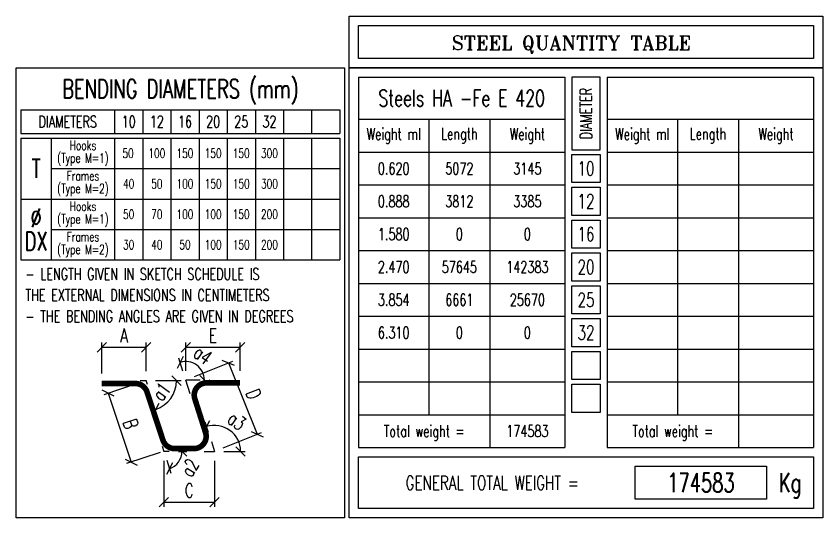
# Model space of a CAD drawing. Extents: x 660761725 to 1323371458, y 2734871439 to 5470067957.
# Drawn here: x 661846772 to 661851072, y 2734945861 to 2734948536 of the extents above; entities that cross this region are included whole.
import ezdxf
from ezdxf.enums import TextEntityAlignment as Align

# ---------------------------------------------------------------- set-up
doc = ezdxf.new("R2010")
doc.units = 0
for name, color, linetype in [('S-DIMO', 100, 'Continuous'), ('S-SCHEDULE', 140, 'Continuous'), ('S-SKETCH', 1, 'Continuous')]:
    doc.layers.add(name, color=color, linetype=linetype)
doc.styles.add('ARMACAD-OGER', font='romans.shx')
doc.styles.add('ROMANT', font='romant')
doc.styles.add('T3_10EM', font='ROMANS.SHX', dxfattribs={"width": 0.7, "height": 3})

# ---------------------------------------------------------------- blocks, each defined once
blk = doc.blocks.new('cadf_52')
at = {"color": 140}
for points in [[(0, 11), (101, 11), (101, 0), (0, 0)], [(2, 9), (99, 9), (99, 2), (2, 2)]]:
    blk.add_lwpolyline(points, close=True, dxfattribs=at)
at = {"layer": 'S-SCHEDULE'}
for p, q in [((2, -2), (2, -81)), ((2, -2), (46, -2)), ((46, -2), (46, -81)), ((55, -2), (55, -81)), ((55, -2), (99, -2)), ((99, -2), (99, -81)), ((2, -11), (46, -11)), ((30, -11), (30, -81)), ((55, -11), (99, -11)), ((83, -11), (83, -81)), ((2, -18), (46, -18)), ((55, -18), (99, -18)), ((2, -74), (46, -74)), ((55, -74), (99, -74)), ((2, -81), (46, -81)), ((55, -81), (99, -81))]:
    blk.add_line(p, q, dxfattribs=at)
at = {"layer": 'S-SCHEDULE', "color": 9}
for p, q in [((17, -11), (17, -74)), ((70, -11), (70, -74)), ((2, -25), (46, -25)), ((55, -25), (99, -25)), ((2, -32), (46, -32)), ((55, -32), (99, -32)), ((2, -39), (46, -39)), ((55, -39), (99, -39)), ((2, -46), (46, -46)), ((55, -46), (99, -46)), ((2, -53), (46, -53)), ((55, -53), (99, -53)), ((2, -60), (46, -60)), ((55, -60), (99, -60)), ((2, -67), (46, -67)), ((55, -67), (99, -67))]:
    blk.add_line(p, q, dxfattribs=at)
at = {"layer": 'S-SCHEDULE', "flags": 128}
for points in [[(101, -96), (0, -96), (0, 0), (101, 0)], [(89, -92), (61, -92), (61, -85), (89, -85)]]:
    blk.add_lwpolyline(points, close=True, dxfattribs=at)
at = {"layer": 'S-SCHEDULE'}
for points in [[(47.5, -17.5), (53.5, -17.5), (53.5, -2), (47.5, -2)], [(47.5, -18.5), (53.5, -18.5), (53.5, -24.5), (47.5, -24.5)], [(47.5, -25.5), (53.5, -25.5), (53.5, -31.5), (47.5, -31.5)], [(47.5, -32.5), (53.5, -32.5), (53.5, -38.5), (47.5, -38.5)], [(47.5, -39.5), (53.5, -39.5), (53.5, -45.5), (47.5, -45.5)], [(47.5, -46.5), (53.5, -46.5), (53.5, -52.5), (47.5, -52.5)], [(47.5, -53.5), (53.5, -53.5), (53.5, -59.5), (47.5, -59.5)], [(47.5, -60.5), (53.5, -60.5), (53.5, -66.5), (47.5, -66.5)], [(47.5, -67.5), (53.5, -67.5), (53.5, -73.5), (47.5, -73.5)], [(2, -83), (99, -83), (99, -94), (2, -94)]]:
    blk.add_lwpolyline(points, close=True, dxfattribs=at)
at = {"color": 140, "style": 'ARMACAD-OGER', "width": 0.7}
blk.add_text('DIAMETER', height=2.5, rotation=90, dxfattribs=at).set_placement((50.5, -9.75), align=Align.MIDDLE)
for s, p in [('Weight ml', (9.5, -14.5)), ('Length', (23.5, -14.5)), ('Weight', (38, -14.5)), ('Weight ml', (62.5, -14.5)), ('Length', (76.5, -14.5)), ('Weight', (91, -14.5))]:
    blk.add_text(s, height=2.5, dxfattribs=at).set_placement(p, align=Align.MIDDLE)
for p in [(16, -77.5), (69, -77.5)]:
    blk.add_text('Total weight =', height=2.5, dxfattribs=at).set_placement(p, align=Align.MIDDLE_CENTER)
at = {"color": 7, "style": 'ARMACAD-OGER', "width": 0.7}
for s, height, p in [('GENERAL TOTAL WEIGHT =', 3, (30.5, -88.5)), ('Kg', 4, (94, -88.5))]:
    blk.add_text(s, height=height, dxfattribs=at).set_placement(p, align=Align.MIDDLE_CENTER)
at = {"color": 140, "insert": (21.87, 6.83), "char_height": 3, "width": 64.6133, "attachment_point": 1, "rotation": 0.0004, "style": 'ROMANT'}
blk.add_mtext('{\\Fromant|c0;STEEL QUANTITY TABLE}', dxfattribs=at)
at = {"color": 7, "style": 'ARMACAD-OGER', "width": 0.7}
for tag, height, p in [('TYPE0', 3.5, (24, -6.5)), ('TYPE1', 3.5, (77, -6.5)), ('DI00', 3, (50.5, -21.5)), ('DI01', 3, (50.5, -28.5)), ('DI02', 3, (50.5, -35.5)), ('DI03', 3, (50.5, -42.5)), ('DI04', 3, (50.5, -49.5)), ('DI05', 3, (50.5, -56.5)), ('DI06', 3, (50.5, -63.5)), ('DI07', 3, (50.5, -70.5))]:
    blk.add_attdef(tag, text='', height=height, dxfattribs=at).set_placement(p, align=Align.MIDDLE)
at = {"color": 140, "style": 'ARMACAD-OGER', "width": 0.7}
for tag, p in [('UM00', (9.5, -21.5)), ('LT00', (23.5, -21.5)), ('WT00', (38, -21.5)), ('UM100', (62.5, -21.5)), ('LT100', (76.5, -21.5)), ('WT100', (91, -21.5)), ('UM01', (9.5, -28.5)), ('LT01', (23.5, -28.5)), ('WT01', (38, -28.5)), ('UM101', (62.5, -28.5)), ('LT101', (76.5, -28.5)), ('WT101', (91, -28.5)), ('UM02', (9.5, -35.5)), ('LT02', (23.5, -35.5)), ('WT02', (38, -35.5)), ('UM102', (62.5, -35.5)), ('LT102', (76.5, -35.5)), ('WT102', (91, -35.5)), ('UM03', (9.5, -42.5)), ('LT03', (23.5, -42.5)), ('WT03', (38, -42.5)), ('UM103', (62.5, -42.5)), ('LT103', (76.5, -42.5)), ('WT103', (91, -42.5)), ('UM04', (9.5, -49.5)), ('LT04', (23.5, -49.5)), ('WT04', (38, -49.5)), ('UM104', (62.5, -49.5)), ('LT104', (76.5, -49.5)), ('WT104', (91, -49.5)), ('UM05', (9.5, -56.5)), ('LT05', (23.5, -56.5)), ('WT05', (38, -56.5)), ('UM105', (62.5, -56.5)), ('LT105', (76.5, -56.5)), ('WT105', (91, -56.5)), ('UM06', (9.5, -63.5)), ('LT06', (23.5, -63.5)), ('WT06', (38, -63.5)), ('UM106', (62.5, -63.5)), ('LT106', (76.5, -63.5)), ('WT106', (91, -63.5)), ('UM07', (9.5, -70.5)), ('LT07', (23.5, -70.5)), ('WT07', (38, -70.5)), ('UM107', (62.5, -70.5)), ('LT107', (76.5, -70.5)), ('WT107', (91, -70.5)), ('TWT0', (38, -77.5)), ('TWT1', (91, -77.5))]:
    blk.add_attdef(tag, text='', height=2.5, dxfattribs=at).set_placement(p, align=Align.MIDDLE)
at = {"color": 7, "style": 'ARMACAD-OGER', "width": 0.7}
blk.add_attdef('TWT', text='', height=4, dxfattribs=at).set_placement((75, -88.5), align=Align.MIDDLE_CENTER)
blk = doc.blocks.new('_OBLIQUE')
at = {"color": 4, "linetype": 'ByBlock'}
blk.add_line((-0.5, -0.5), (0.5, 0.5), dxfattribs=at)
blk = doc.blocks.new('cadf_53')
at = {"color": 9}
for p, q in [((-51.73, -65.21), (-51.73, -58.63)), ((-51.73, -59.63), (-42.27, -59.63)), ((-42.27, -64.74), (-42.27, -58.63)), ((-33.81, -64.62), (-33.81, -58.63)), ((-33.81, -59.63), (-22.26, -59.63)), ((-22.26, -64.62), (-22.26, -58.63)), ((-34.43, -64.72), (-35.33, -61.91)), ((-31.96, -65.88), (-23.82, -62.6)), ((-24.75, -62.97), (-18.62, -78.16)), ((-40.27, -66.74), (-34.82, -66.74)), ((-28.79, -66.62), (-28.86, -66.62)), ((-44.16, -67.37), (-51.31, -69.74)), ((-50.36, -69.42), (-45.49, -84.13)), ((-28.97, -77.82), (-29.7, -75.58)), ((-25.84, -81.07), (-17.7, -77.79)), ((-39.29, -82.07), (-46.44, -84.44)), ((-35.37, -81.82), (-33.64, -81.82)), ((-25.69, -81.82), (-21.14, -81.82)), ((-38.53, -83.82), (-38.53, -93.65)), ((-37.9, -83.72), (-36.99, -86.46)), ((-27.69, -83.82), (-27.69, -93.65)), ((-38.53, -92.65), (-27.69, -92.65))]:
    blk.add_line(p, q, dxfattribs=at)
for centre, radius, start, end in [((-33.81, -66.62), 3.95, 360, 107.8102), ((-42.27, -66.74), 6.45, 288.3479, 0), ((-27.69, -81.82), 5.55, 360, 107.8102), ((-38.53, -81.82), 3.89, 288.3479, 360)]:
    blk.add_arc(centre, radius, start, end, dxfattribs=at)
at = {"layer": 'S-DIMO'}
for p, q in [((-43.57, -66.74), (-42.27, -66.74)), ((-42, -67.55), (-42.27, -66.74)), ((-32.88, -69.53), (-33.81, -66.62)), ((-30.79, -66.62), (-33.81, -66.62)), ((-38.89, -80.72), (-38.53, -81.82)), ((-28.36, -79.73), (-27.69, -81.82)), ((-37.37, -81.82), (-38.53, -81.82)), ((-29.89, -81.82), (-27.69, -81.82))]:
    blk.add_line(p, q, dxfattribs=at)
at = {"layer": 'S-SCHEDULE'}
for p, q in [((-69, -9), (-69, -14)), ((-69, -9), (-1, -9)), ((-49, -9), (-49, -14)), ((-43, -9), (-43, -14)), ((-37, -9), (-37, -14)), ((-31, -9), (-31, -14)), ((-25, -9), (-25, -14)), ((-19, -9), (-19, -14)), ((-13, -9), (-13, -14)), ((-7, -9), (-7, -14)), ((-1, -9), (-1, -14)), ((-69, -14), (-1, -14)), ((-69, -15), (-1, -15)), ((-69, -15), (-69, -41)), ((-62.5, -15), (-62.5, -41)), ((-49, -15), (-49, -41)), ((-43, -15), (-43, -41)), ((-37, -15), (-37, -41)), ((-31, -15), (-31, -41)), ((-25, -15), (-25, -41)), ((-19, -15), (-19, -41)), ((-13, -15), (-13, -41)), ((-7, -15), (-7, -41)), ((-1, -15), (-1, -41)), ((-62.5, -21.5), (-1, -21.5)), ((-69, -28), (-1, -28)), ((-62.5, -34.5), (-1, -34.5)), ((-69, -41), (-1, -41))]:
    blk.add_line(p, q, dxfattribs=at)
blk.add_lwpolyline([(-70, 0), (0, 0), (0, -96), (-70, -96)], close=True, dxfattribs=at)
at = {"layer": 'S-SKETCH', "const_width": 1.2}
blk.add_lwpolyline([(-51.73, -67.34), (-44.58, -67.34, -0.323242), (-42.11, -69.12), (-38.69, -79.44, 0.323242), (-36.22, -81.22), (-32.08, -81.22, 0.508483), (-29.61, -77.82), (-31.9, -70.62, -0.508483), (-29.43, -67.22), (-22.26, -67.22)], format="xyb", dxfattribs=at)
at = {"color": 9, "xscale": 2, "yscale": 2, "zscale": 2}
for p, rotation in [((-51.73, -59.63), 180), ((-33.81, -59.63), 180), ((-35.02, -62.86), 197.8102158912974), ((-24.75, -62.97), 111.9470458490952), ((-35.82, -66.74), 90.00000000000006), ((-29.86, -66.62), 269.9999999999997), ((-50.36, -69.42), 108.3479476823408), ((-40.24, -72.86), 198.3479476823407), ((-29.39, -76.53), 197.8102158912976), ((-18.62, -78.16), 291.9470458490952), ((-34.64, -81.82), 89.99999999999952), ((-22.14, -81.82), 269.9999999999998), ((-45.49, -84.13), 288.3479476823408), ((-37.31, -85.51), 198.3479476823402), ((-38.53, -92.65), 180)]:
    blk.add_blockref('_OBLIQUE', p, dxfattribs=dict(at, rotation=rotation))
for p in [(-42.27, -59.63), (-22.26, -59.63), (-27.69, -92.65)]:
    blk.add_blockref('_OBLIQUE', p, dxfattribs=at)
at = {"color": 7, "style": 'ARMACAD-OGER', "width": 0.7}
for s, p in [('BENDING DIAMETERS (mm)', (-35, -4.5)), ('%%c', (-65.75, -32))]:
    blk.add_text(s, height=4, dxfattribs=at).set_placement(p, align=Align.MIDDLE_CENTER)
at = {"color": 140, "style": 'ARMACAD-OGER', "width": 0.7}
for s, height, p in [('DIAMETERS', 2.5, (-59, -11.5)), ('Hooks', 2, (-55.75, -16.55)), ('(Type M=1)', 2, (-55.75, -19.25)), ('Frames', 2, (-55.75, -23.05)), ('(Type M=2)', 2, (-55.75, -25.75)), ('Hooks', 2, (-55.75, -29.55)), ('(Type M=1)', 2, (-55.75, -32.25)), ('Frames', 2, (-55.75, -36.05)), ('(Type M=2)', 2, (-55.75, -38.75))]:
    blk.add_text(s, height=height, dxfattribs=at).set_placement(p, align=Align.MIDDLE_CENTER)
for s, p in [('- LENGTH GIVEN IN SKETCH SCHEDULE IS', (-68, -44)), ('THE EXTERNAL DIMENSIONS IN CENTIMETERS', (-68, -48.5)), ('- THE BENDING ANGLES ARE GIVEN IN DEGREES', (-68, -53))]:
    blk.add_text(s, height=2.5, dxfattribs=at).set_placement(p, align=Align.MIDDLE_LEFT)
at = {"color": 4, "style": 'ARMACAD-OGER', "width": 0.7}
for s, rotation, p in [('a4', 323.9051, (-32.51, -61.44)), ('a2', 59.4435, (-32.59, -87.59))]:
    blk.add_text(s, height=3, rotation=rotation, dxfattribs=at).set_placement(p)
at = {"color": 4, "char_height": 3, "attachment_point": 5, "style": 'T3_10EM'}
for s, insert in [('\\A1;A', (-47, -57.13)), ('\\A1;E', (-28.04, -57.13)), ('\\A1;C', (-33.11, -90.15))]:
    blk.add_mtext(s, dxfattribs=dict(at, insert=insert))
for s, insert, rotation in [('\\A1;a1', (-39.06, -69.05), 54.174), ('\\A1;D', (-19.37, -69.63), 291.947), ('\\A1;B', (-45.55, -75.99), 288.3479), ('\\A1;a3', (-22.95, -75.31), 323.9051)]:
    blk.add_mtext(s, dxfattribs=dict(at, insert=insert, rotation=rotation))
at = {"color": 140, "style": 'ARMACAD-OGER', "width": 0.7}
for tag, height, p in [('DI00', 2.5, (-46, -11.5)), ('DI01', 2.5, (-40, -11.5)), ('DI02', 2.5, (-34, -11.5)), ('DI03', 2.5, (-28, -11.5)), ('DI04', 2.5, (-22, -11.5)), ('DI05', 2.5, (-16, -11.5)), ('DI06', 2.5, (-10, -11.5)), ('DI07', 2.5, (-4.03, -11.5)), ('CR00', 2, (-46.12, -18.25)), ('CR01', 2, (-40, -18.25)), ('CR02', 2, (-34, -18.25)), ('CR03', 2, (-28, -18.25)), ('CR04', 2, (-22, -18.25)), ('CR05', 2, (-16, -18.25)), ('CR06', 2, (-10, -18.25)), ('CR07', 2, (-4.03, -18.25)), ('CA00', 2, (-46, -24.75)), ('CA01', 2, (-40, -24.75)), ('CA02', 2, (-34, -24.75)), ('CA03', 2, (-28, -24.75)), ('CA04', 2, (-22, -24.75)), ('CA05', 2, (-16, -24.75)), ('CA06', 2, (-10.09, -24.75)), ('CA07', 2, (-4, -24.75)), ('CR100', 2, (-46, -31.25)), ('CR101', 2, (-40, -31.25)), ('CR102', 2, (-34, -31.25)), ('CR103', 2, (-28, -31.25)), ('CR104', 2, (-22.03, -31.25)), ('CR105', 2, (-16, -31.25)), ('CR106', 2, (-10, -31.25)), ('CR107', 2, (-4, -31.25)), ('CA100', 2, (-46, -37.75)), ('CA101', 2, (-40, -37.75)), ('CA102', 2, (-34, -37.75)), ('CA103', 2, (-28, -37.75)), ('CA104', 2, (-22, -37.75)), ('CA105', 2, (-16, -37.75)), ('CA106', 2, (-10.02, -37.75)), ('CA107', 2, (-4, -37.75))]:
    blk.add_attdef(tag, text='', height=height, dxfattribs=at).set_placement(p, align=Align.MIDDLE)
at = {"color": 7, "style": 'ARMACAD-OGER', "width": 0.7}
for tag, p in [('NU00', (-65.75, -21.5)), ('NU01', (-65.75, -37))]:
    blk.add_attdef(tag, text='', height=4, dxfattribs=at).set_placement(p, align=Align.MIDDLE)

msp = doc.modelspace()

# ---------------------------------------------------------------- block references
at = {"layer": 'S-SCHEDULE', "xscale": 25, "yscale": 25, "zscale": 25}
for name, p, values in [('cadf_52', (661848546.7301563, 2734948261), {'TWT0': '174583', 'WT00': '3145', 'WT01': '3385', 'LT01': '3812', 'LT00': '5072', 'UM01': '0.888', 'UM00': '0.620', 'WT02': '0', 'WT03': '142383', 'WT05': '0', 'WT04': '25670', 'LT02': '0', 'LT03': '57645', 'LT05': '0', 'LT04': '6661', 'UM02': '1.580', 'UM05': '6.310', 'UM04': '3.854', 'UM03': '2.470', 'TWT': '174583', 'DI01': '12', 'DI00': '10', 'DI02': '16', 'DI03': '20', 'DI05': '32', 'DI04': '25', 'TYPE0': 'Steels HA -Fe E 420'}), ('cadf_53', (661848521.73223853, 2734948261), {'DI05': '32', 'DI03': '20', 'DI04': '25', 'DI02': '16', 'DI00': '10', 'DI01': '12', 'NU00': 'T', 'NU01': 'DX', 'CR00': '50', 'CR01': '100', 'CR02': '150', 'CR03': '150', 'CR04': '150', 'CR05': '300', 'CA00': '40', 'CA01': '50', 'CA02': '100', 'CA03': '150', 'CA04': '150', 'CA05': '300', 'CR100': '50', 'CR101': '70', 'CR102': '100', 'CR103': '100', 'CR104': '150', 'CR105': '200', 'CA100': '30', 'CA101': '40', 'CA102': '50', 'CA103': '100', 'CA104': '150', 'CA105': '200'})]:
    msp.add_blockref(name, p, dxfattribs=at).add_auto_attribs(values)

doc.saveas('drawing.dxf')
